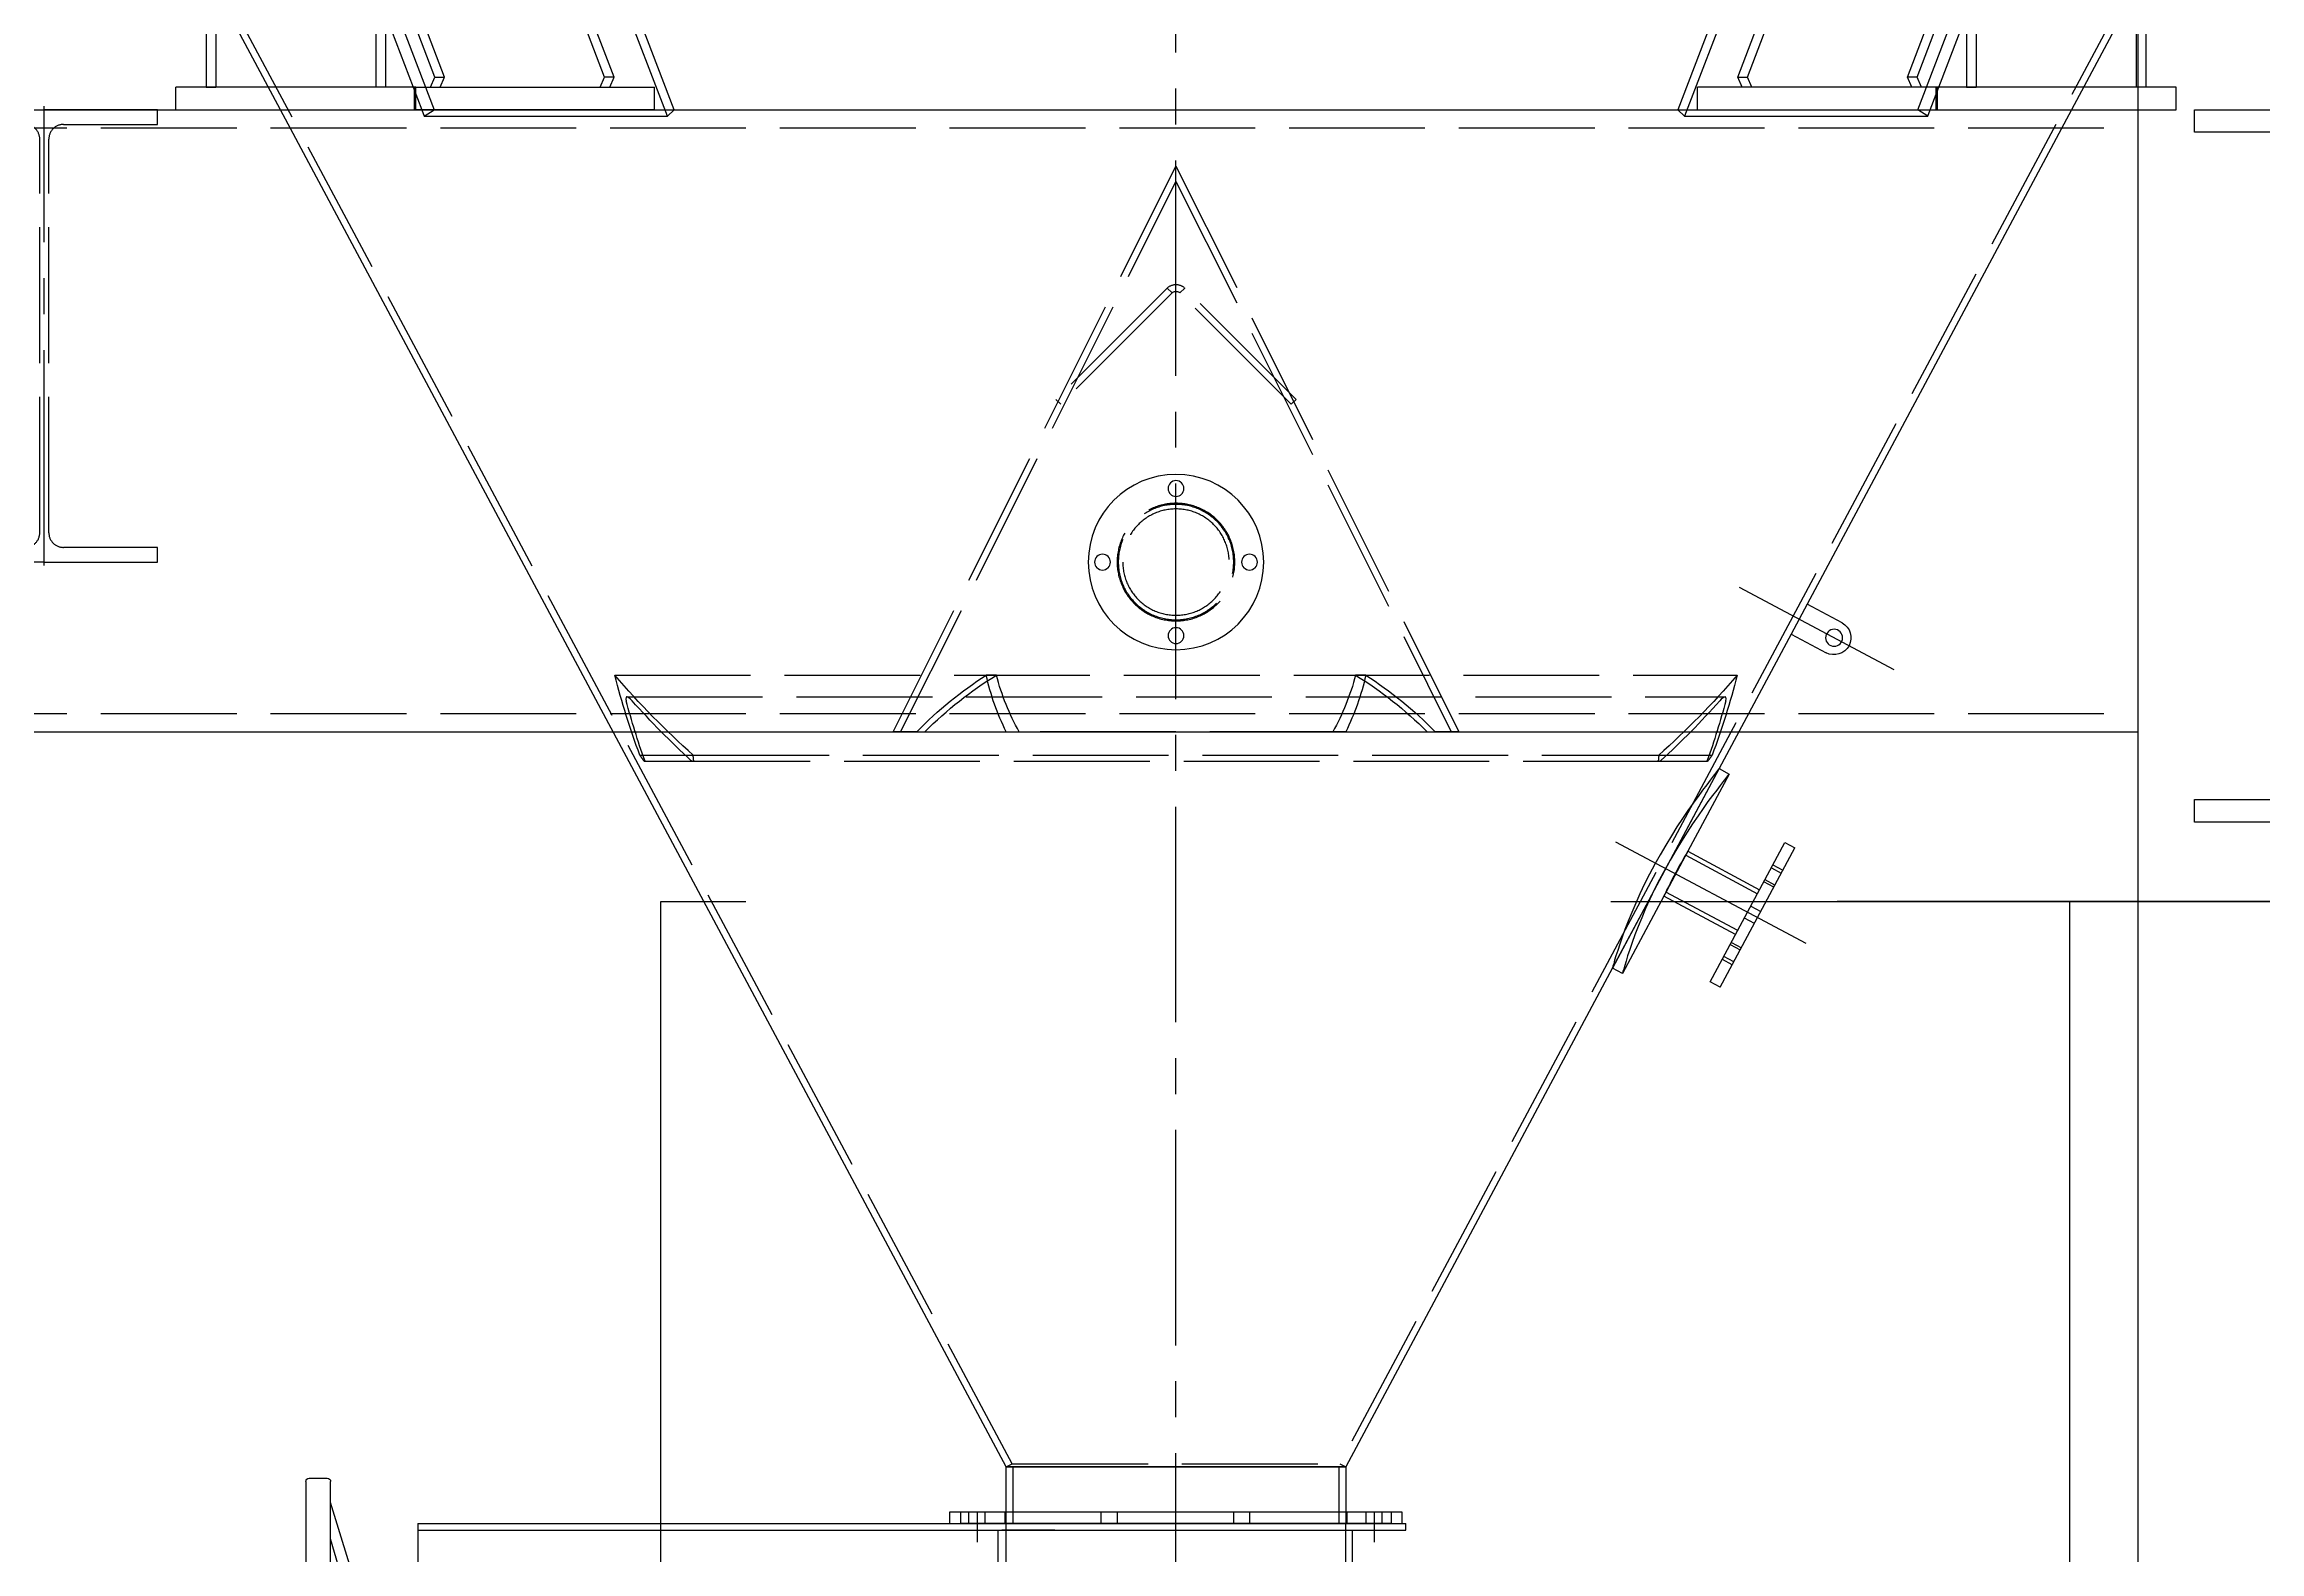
# Model space of a CAD drawing. Header units: millimetres. Extents: x 163705 to 1616509, y 81827 to 302547.
# Drawn here: x 1487186 to 1489143, y 155435 to 156767 of the extents above; entities that cross this region are included whole.
import ezdxf

# ---------------------------------------------------------------- set-up
doc = ezdxf.new("R2010")
doc.units = ezdxf.units.MM
doc.header["$LTSCALE"] = 10
doc.linetypes.add('ACAD_ISO02W100', pattern=[15, 12, -3])
doc.linetypes.add('CENTER2', pattern=[28.575, 19.05, -3.175, 3.175, -3.175])
for name, color, linetype, lineweight in [('1-中心线', 1, 'CENTER2', 0), ('1-剖面线', 8, 'Continuous', 0), ('1-虚线', 8, 'ACAD_ISO02W100', 0), ('1-设备轮廓', 2, 'Continuous', 18), ('1-钢构', 6, 'Continuous', 0)]:
    doc.layers.add(name, color=color, linetype=linetype, lineweight=lineweight)
doc.styles.get("Standard").update_dxf_attribs({"font": 'arial.ttf'})

# ---------------------------------------------------------------- blocks, each defined once
blk = doc.blocks.new('*U267')
blk.add_line((0, 16000), (0, 0))
blk = doc.blocks.new('G$CA6C6E537')
for p, q in [((0, 613), (0, 633)), ((0, 633), (100, 633)), ((200, 633), (100, 633)), ((200, 613), (200, 633)), ((79.5, 613), (0, 613)), ((120.5, 613), (200, 613)), ((92.5, 36), (92.5, 600)), ((107.5, 36), (107.5, 600)), ((0, 3), (0, 23)), ((0, 23), (79.5, 23)), ((200, 23), (120.5, 23)), ((200, 3), (200, 23)), ((100, 3), (0, 3)), ((100, 3), (200, 3))]:
    blk.add_line(p, q)
for centre, start, end in [((79.5, 600), 0, 90), ((120.5, 600), 90, 180), ((79.5, 36), 270, 0), ((120.5, 36), 180, 270)]:
    blk.add_arc(centre, 13, start, end)
at = {"layer": '1-中心线'}
blk.add_line((100, 0), (100, 636), dxfattribs=at)
blk.add_text('HC_SUPERPART', height=0.001).set_placement((100, 3))
blk = doc.blocks.new('*U273')
for p, q in [((0, 550), (5700, 550)), ((5700, 550), (5700, 0)), ((0, 0), (5700, 0))]:
    blk.add_line(p, q)
at = {"layer": '1-虚线'}
for p, q in [((0, 534), (5700, 534)), ((0, 16), (5700, 16))]:
    blk.add_line(p, q, dxfattribs=at)
blk = doc.blocks.new('G$C3BE4EC5D')
for p, q in [((0, 390), (0, 403)), ((0, 403), (100, 403)), ((200, 403), (100, 403)), ((200, 390), (200, 403)), ((83, 390), (0, 390)), ((96, 29), (96, 377)), ((104, 29), (104, 377)), ((117, 390), (200, 390)), ((0, 3), (0, 16)), ((0, 16), (83, 16)), ((100, 3), (0, 3)), ((100, 3), (200, 3)), ((200, 16), (117, 16)), ((200, 3), (200, 16))]:
    blk.add_line(p, q)
for centre, start, end in [((83, 377), 0, 90), ((117, 377), 90, 180), ((83, 29), 270, 0), ((117, 29), 180, 270)]:
    blk.add_arc(centre, 13, start, end)
at = {"layer": '1-中心线'}
blk.add_line((100, 0), (100, 406), dxfattribs=at)
blk.add_text('HC_SUPERPART', height=0.001).set_placement((100, 3))
blk = doc.blocks.new('350w×700正立面')
at = {"layer": '1-剖面线'}
for p, q in [((192.6, 475.5), (192.6, 1462.2)), ((192.6, 1462.2), (267.7, 1462.2)), ((1032.1, 1462.2), (2063.3, 1462.2)), ((1437.7, 746.6), (1437.7, 1462.2))]:
    blk.add_line(p, q, dxfattribs=at)
blk = doc.blocks.new('300x300螺旋闸门立面')
for p, q in [((2303711.2, 561026.5), (2303711.2, 561270.5)), ((2303730.2, 561273.5), (2303714.2, 561273.5)), ((2303733.2, 561270.5), (2303733.2, 561026.5)), ((2303687.4, 561174.4), (2303711.2, 561252.1)), ((2302761.2, 561227.5), (2302761.2, 561233.5)), ((2303634.2, 561233.5), (2302761.2, 561233.5)), ((2303634.2, 561227.5), (2302761.2, 561227.5)), ((2302808.2, 561227.5), (2302761.2, 561227.5)), ((2302808.2, 561119.5), (2302808.2, 561227.5)), ((2302814.2, 561113.5), (2302814.2, 561233.5)), ((2303071.2, 561227.5), (2303118.2, 561227.5)), ((2303114.2, 561113.5), (2303114.2, 561233.5)), ((2303121.2, 561119.5), (2303121.2, 561227.5)), ((2303634.2, 561233.5), (2303634.2, 561113.5)), ((2303699.2, 561178.5), (2303711.2, 561219.8)), ((2303634.2, 561182), (2303661.2, 561182)), ((2303656.2, 561115), (2303656.2, 561182)), ((2303665.2, 561182), (2303661.2, 561182)), ((2303661.2, 561182), (2303661.2, 561115)), ((2303665.2, 561182), (2303665.2, 561172)), ((2303683.2, 561173), (2303699.2, 561178.5)), ((2303711.2, 561172.7), (2303699.2, 561178.5)), ((2303709.9, 561173.4), (2303711.2, 561179.1)), ((2303665.2, 561172), (2303661.2, 561172)), ((2303661.2, 561161), (2303683.2, 561161)), ((2303683.2, 561173), (2303683.2, 561124)), ((2303683.2, 561161), (2303683.2, 561136)), ((2303711.2, 561159.5), (2303711.2, 561172.7)), ((2303733.2, 561158.5), (2303734.7, 561158.5)), ((2303734.7, 561158.5), (2303736.2, 561157)), ((2303733.2, 561138.5), (2303734.7, 561138.5)), ((2303736.2, 561140), (2303734.7, 561138.5)), ((2303736.2, 561157), (2303736.2, 561140)), ((2302761.2, 561113.5), (2302761.2, 561119.5)), ((2303634.2, 561119.5), (2302761.2, 561119.5)), ((2302808.2, 561119.5), (2302761.2, 561119.5)), ((2303071.2, 561119.5), (2303118.2, 561119.5)), ((2303661.2, 561136), (2303683.2, 561136)), ((2303665.2, 561125), (2303661.2, 561125)), ((2303665.2, 561115), (2303665.2, 561125)), ((2303683.2, 561124), (2303699.2, 561118.5)), ((2303687.4, 561122.5), (2303711.2, 561044.8)), ((2303711.2, 561124.2), (2303699.2, 561118.5)), ((2303709.9, 561123.6), (2303711.2, 561117.9)), ((2303634.2, 561113.5), (2302761.2, 561113.5)), ((2303634.2, 561115), (2303661.2, 561115)), ((2303665.2, 561115), (2303661.2, 561115)), ((2303699.2, 561118.5), (2303711.2, 561077.1)), ((2303730.2, 561023.5), (2303714.2, 561023.5))]:
    blk.add_line(p, q)
for centre, start, end in [((2303714.2, 561270.5), 90, 180), ((2303730.2, 561270.5), 0, 90), ((2303714.2, 561026.5), 180, 270), ((2303730.2, 561026.5), 270, 0)]:
    blk.add_arc(centre, 3, start, end)
at = {"layer": '1-中心线', "ltscale": 0.2}
blk.add_line((2302964.2, 561073.4), (2302964.2, 561256.4), dxfattribs=at)
at = {"layer": '1-中心线'}
for p, q in [((2302788.7, 561216.8), (2302788.7, 561243.4)), ((2303139.7, 561216.8), (2303139.7, 561243.4)), ((2303642, 561177), (2303669.2, 561177)), ((2302779.5, 561148.5), (2303791.2, 561148.5)), ((2302788.7, 561101.9), (2302788.7, 561128.5)), ((2303139.7, 561101.9), (2303139.7, 561128.5)), ((2303642, 561120), (2303669.2, 561120))]:
    blk.add_line(p, q, dxfattribs=at)
blk = doc.blocks.new('A$Cc2962b21')
at = {"lineweight": 18}
for p, q in [((616.9, 997.4), (616.8, 997.4)), ((616.8, 997.4), (711.1, 821)), ((711.1, 821), (711.1, 821))]:
    blk.add_line(p, q, dxfattribs=at)
at = {"layer": '1-中心线'}
for p, q in [((1096.8, 201.7), (1096.8, 4133.6)), ((599.1, 1157.9), (462.4, 1084.9)), ((708.3, 932.8), (538.8, 842.2))]:
    blk.add_line(p, q, dxfattribs=at)
at = {"layer": '1-虚线', "lineweight": 18}
for p, q in [((177.8, 1831.5), (952.1, 382.8)), ((1241.5, 382.8), (2015.8, 1831.5)), ((430.4, 1580), (342.2, 1810)), ((441.3, 1580), (349.2, 1820)), ((441.9, 1608.8), (365.3, 1810)), ((450.3, 1608.8), (373.8, 1810)), ((591.8, 1608.8), (515.2, 1810)), ((1601.9, 1608.8), (1678.4, 1810)), ((1743.3, 1608.8), (1819.8, 1810)), ((1751.8, 1608.8), (1828.3, 1810)), ((1844.5, 1820), (1752.3, 1580)), ((1851.4, 1810), (1763.3, 1580)), ((254.3, 1675.7), (305.4, 1580)), ((1888.2, 1580), (1939.3, 1675.7)), ((438.1, 1600), (441.9, 1608.8)), ((441.9, 1608.8), (450.3, 1608.8)), ((446.6, 1600), (450.3, 1608.8)), ((588, 1600), (591.8, 1608.8)), ((600.2, 1608.8), (591.8, 1608.8)), ((1593.4, 1608.8), (1601.9, 1608.8)), ((1605.6, 1600), (1601.9, 1608.8)), ((1747, 1600), (1743.3, 1608.8)), ((1751.8, 1608.8), (1743.3, 1608.8)), ((1755.5, 1600), (1751.8, 1608.8)), ((423.8, 1580), (423.8, 1600)), ((1769.8, 1580), (1769.8, 1600)), ((432.5, 1574.4), (441.3, 1580)), ((653.4, 1580), (636.1, 1580)), ((1557.5, 1580), (1540.2, 1580)), ((1761.1, 1574.4), (1752.3, 1580)), ((1096.8, 1530), (846.8, 1030)), ((1346.8, 1030), (1096.8, 1530)), ((1096.8, 1516.6), (853.5, 1030)), ((1340.1, 1030), (1096.8, 1516.6)), ((990.7, 1323.9), (1089, 1422.2)), ((995, 1319.7), (1093.3, 1418)), ((1093.3, 1418), (1089, 1422.2)), ((1100.3, 1418), (1104.6, 1422.2)), ((1100.3, 1418), (1198.6, 1319.7)), ((1104.6, 1422.2), (1202.9, 1323.9)), ((995, 1319.7), (990.7, 1323.9)), ((1198.6, 1319.7), (1202.9, 1323.9)), ((1057.9, 1145.6), (1059.9, 1143.4)), ((1096.1, 1128.1), (1099.7, 1128.1)), ((1592.8, 1080), (600.9, 1080)), ((929.1, 1080), (938.2, 1080)), ((1255.4, 1080), (1264.5, 1080)), ((1582.1, 1060.9), (611.6, 1060.9)), ((1582.1, 1060.9), (1582.1, 1060.9)), ((846.8, 1030), (867.7, 1030)), ((875, 1030), (867.7, 1030)), ((946.8, 1030), (1246.8, 1030)), ((1325.9, 1030), (1318.6, 1030)), ((1325.9, 1030), (1346.8, 1030)), ((670.2, 1009.3), (623.1, 1009.3)), ((627.4, 1003.6), (670, 1003.6)), ((670, 1003.6), (1523.6, 1003.6)), ((1523.4, 1009.3), (670.2, 1009.3)), ((1570.6, 1009.3), (1523.4, 1009.3)), ((1523.6, 1003.6), (1566.3, 1003.6)), ((1566.3, 1003.6), (1566.3, 1003.6)), ((616.8, 997.4), (711, 821.2)), ((646.4, 920.8), (582.9, 886.8)), ((644.6, 924.3), (665.8, 884.6)), ((644.6, 924.3), (644.6, 924.3)), ((644.6, 924.3), (646.5, 920.7)), ((569.3, 912.3), (560.5, 907.6)), ((570.7, 909.8), (561.9, 905)), ((567.5, 894.5), (576.3, 899.2)), ((568.5, 892.6), (577.3, 897.3)), ((600.4, 854.2), (663.9, 888.1)), ((663.9, 888.2), (665.8, 884.6)), ((665.8, 884.6), (665.8, 884.6)), ((588.8, 875.8), (580, 871.1)), ((585.7, 860.5), (594.5, 865.2)), ((606, 843.7), (597.2, 839)), ((607, 841.8), (598.2, 837.1)), ((603.8, 826.5), (612.6, 831.3)), ((605.2, 824), (614, 828.7)), ((952.1, 382.8), (946.8, 380)), ((1241.5, 382.8), (952.1, 382.8)), ((952.8, 380), (952.8, 330)), ((1240.8, 330), (1240.8, 380)), ((1246.8, 380), (1241.5, 382.8)), ((914.8, 340), (914.8, 330)), ((928.8, 330), (928.8, 340)), ((945.8, 340), (945.8, 330)), ((946.8, 340), (946.8, 330)), ((1031.8, 340), (1031.8, 330)), ((1045.8, 330), (1045.8, 340)), ((1148.8, 340), (1148.8, 330)), ((1162.8, 330), (1162.8, 340)), ((1246.8, 330), (1246.8, 340)), ((1247.8, 330), (1247.8, 340)), ((1265.8, 340), (1265.8, 330)), ((1279.8, 330), (1279.8, 340))]:
    blk.add_line(p, q, dxfattribs=at)
at = {"layer": '1-虚线', "lineweight": 18, "flags": 128}
for points in [[(1059.9, 1143.4), (1063.9, 1139.7), (1064.7, 1139.2)], [(611, 1057.4), (610.6, 1059.2), (610.8, 1060.5), (611.6, 1060.9), (613, 1060.3), (615, 1058.7), (616.2, 1057.4)], [(1577.4, 1057.4), (1578.8, 1058.9), (1580.2, 1060), (1581.1, 1060.6), (1581.9, 1060.9), (1582.5, 1060.8), (1582.8, 1060.4), (1583, 1058.8), (1582.7, 1057.4)], [(626.4, 1004.6), (626.9, 1004), (627.3, 1003.6), (627.5, 1003.7), (627.4, 1004.1), (627.3, 1004.6)], [(668.2, 1004.6), (669.1, 1003.9), (669.9, 1003.6), (670.3, 1003.7), (670.6, 1004.1), (670.6, 1004.6)], [(1523, 1004.6), (1523.1, 1004.1), (1523.2, 1003.7), (1523.6, 1003.6), (1524.2, 1003.7), (1524.9, 1004.2), (1525.4, 1004.6)], [(1566.3, 1004.6), (1566.2, 1004.1), (1566.1, 1003.7), (1566.3, 1003.6), (1566.6, 1003.8), (1567, 1004.3), (1567.2, 1004.6)], [(644.6, 924.3), (644.6, 924.3), (644.7, 924), (645.2, 923.2), (646, 921.8), (647.1, 920), (648.4, 917.8), (649.9, 915.1), (651.5, 912.2), (653.3, 909), (655.1, 905.7), (656.9, 902.3), (658.6, 899.1), (660.2, 895.9), (661.7, 893), (663, 890.4), (664, 888.3), (664.8, 886.5), (665.4, 885.4), (665.7, 884.7), (665.7, 884.7)], [(646.5, 920.7), (646.4, 920.8), (646.6, 920.5), (647, 919.8), (647.6, 918.7), (648.5, 917.2), (649.6, 915.3), (650.8, 913.1), (652.2, 910.7), (653.6, 908.1), (655.1, 905.4), (656.5, 902.6), (657.9, 899.9), (659.3, 897.3), (660.5, 895), (661.6, 892.8), (662.4, 891.1), (663.1, 889.7), (663.6, 888.7), (663.8, 888.2), (663.9, 888.2)]]:
    blk.add_lwpolyline(points, dxfattribs=at)
at = {"layer": '1-虚线', "lineweight": 18}
for radius in [52, 51, 47]:
    blk.add_circle((1096.8, 1180), radius, dxfattribs=at)
for radius in [11, 5]:
    blk.add_arc((1096.8, 1414.4), radius, 45, 135, dxfattribs=at)
for centre, major_axis, ratio, start_param, end_param in [((1096.8, 1677.7), (0, 837.6), 0.845179, 2.365376, 2.494751), ((1096.8, 1257.7), (0, 613.1), 0.845179, 1.864846, 1.987951), ((1096.8, 730), (0, 400), 0.866025, 0.505361, 0.722734), ((1096.8, 734.5), (0, 391.1), 0.866025, 0.48735, 0.714047), ((1096.8, 1130), (0, 200), 0.866025, 1.823477, 2.094395), ((1096.8, 1134.5), (0, 191.1), 0.866025, 1.859919, 2.149352), ((1096.8, 1134.5), (0, 191.1), 0.866025, 4.133834, 4.423266), ((1096.8, 1130), (0, 200), 0.866025, 4.18879, 4.459709), ((1096.8, 734.5), (0, 391.1), 0.866025, 5.569139, 5.795836), ((1096.8, 730), (0, 400), 0.866025, 5.560451, 5.777825), ((1096.8, 1677.7), (0, 837.6), 0.845179, 3.788434, 3.917809), ((1096.8, 1257.7), (0, 613.1), 0.845179, 4.295234, 4.418339), ((1096.8, 1237.9), (0, 602.5), 0.845179, 1.875087, 1.968435), ((1096.8, 1657.9), (0, 827), 0.845179, 2.383459, 2.481544), ((1096.8, 1657.9), (0, 827), 0.845179, 3.801641, 3.899726), ((1096.8, 1237.9), (0, 602.5), 0.845179, 4.31475, 4.408098), ((1096.8, 1479.7), (0, 731.8), 0.845179, 2.268991, 2.277431), ((1096.8, 1059.7), (0, 507.3), 0.845179, 1.670374, 1.679717), ((1096.8, 1059.7), (0, 507.3), 0.845179, 4.603468, 4.612812), ((1096.8, 1479.7), (0, 731.8), 0.845179, 4.005755, 4.014194)]:
    blk.add_ellipse(centre, major_axis=major_axis, ratio=ratio, start_param=start_param, end_param=end_param, dxfattribs=at)
at = {"layer": '1-设备轮廓'}
for p, q in [((600.2, 1608.8), (523.7, 1810)), ((555.1, 1814.3), (647.5, 1574.4)), ((561.3, 1820), (653.4, 1580)), ((1540.2, 1580), (1632.3, 1820)), ((1546.1, 1574.4), (1638.5, 1814.3)), ((1593.4, 1608.8), (1669.9, 1810)), ((239.8, 1650), (239.8, 1600)), ((248.3, 1650), (248.3, 1600)), ((389.7, 1650), (389.7, 1600)), ((398.2, 1650), (398.2, 1600)), ((1795.4, 1650), (1795.4, 1600)), ((1803.9, 1650), (1803.9, 1600)), ((1945.3, 1650), (1945.3, 1600)), ((1953.8, 1650), (1953.8, 1600)), ((596.5, 1600), (600.2, 1608.8)), ((1597.1, 1600), (1593.4, 1608.8)), ((212.9, 1580), (212.9, 1600)), ((212.9, 1600), (425.1, 1600)), ((239.8, 1600), (248.3, 1600)), ((398.2, 1600), (389.7, 1600)), ((425.1, 1580), (425.1, 1600)), ((425.1, 1600), (636, 1600)), ((636, 1580), (636, 1600)), ((1768.6, 1600), (1557.7, 1600)), ((1557.7, 1580), (1557.7, 1600)), ((1768.6, 1580), (1768.6, 1600)), ((1768.6, 1600), (1980.7, 1600)), ((1795.4, 1600), (1803.9, 1600)), ((1953.8, 1600), (1945.3, 1600)), ((1980.7, 1580), (1980.7, 1600)), ((425.1, 1580), (212.9, 1580)), ((305.4, 1580), (539.1, 1142.9)), ((636, 1580), (425.1, 1580)), ((432.5, 1574.4), (430.4, 1580)), ((647.5, 1574.4), (653.4, 1580)), ((1246.8, 380), (1888.2, 1580)), ((1546.1, 1574.4), (1540.2, 1580)), ((1557.7, 1580), (1768.6, 1580)), ((1763.3, 1580), (1761.1, 1574.4)), ((1980.7, 1580), (1768.6, 1580)), ((508.2, 1126.4), (539.1, 1142.9)), ((539.1, 1142.9), (553.2, 1116.4)), ((553.2, 1116.4), (522.3, 1099.9)), ((553.2, 1116.4), (616.8, 997.4)), ((616.8, 997.4), (608, 992.6)), ((608, 992.6), (644.6, 924.3)), ((558.7, 932.2), (549.9, 927.5)), ((582.8, 865.8), (549.9, 927.5)), ((591.7, 870.5), (558.7, 932.2)), ((644.6, 924.3), (581.1, 890.3)), ((602.3, 850.7), (665.8, 884.6)), ((665.8, 884.6), (702.3, 816.3)), ((615.8, 804.1), (582.8, 865.8)), ((624.7, 808.8), (591.7, 870.5)), ((615.8, 804.1), (624.7, 808.8)), ((702.3, 816.3), (711.1, 821)), ((711, 821.2), (946.8, 380)), ((946.8, 380), (946.8, 340)), ((1246.8, 380), (946.8, 380)), ((946.8, 380), (1246.8, 380)), ((1246.8, 340), (1246.8, 380)), ((896.8, 330), (896.8, 340)), ((896.8, 340), (906.8, 340)), ((906.8, 340), (906.8, 330)), ((906.8, 340), (1286.8, 340)), ((1286.8, 330), (1286.8, 340)), ((1286.8, 340), (1296.8, 340)), ((1296.8, 340), (1296.8, 330)), ((906.8, 330), (896.8, 330)), ((906.8, 330), (1286.8, 330)), ((1296.8, 330), (1286.8, 330))]:
    blk.add_line(p, q, dxfattribs=at)
at = {"layer": '1-设备轮廓', "flags": 128}
for points in [[(647.5, 1574.4), (624.1, 1574.4), (601.4, 1574.3), (579.3, 1574.3), (557.8, 1574.3), (537, 1574.3), (516.9, 1574.3), (498.7, 1574.3), (481.1, 1574.3), (464.2, 1574.3), (448, 1574.4), (432.5, 1574.4)], [(1761.1, 1574.4), (1744.7, 1574.4), (1727.4, 1574.3), (1709.4, 1574.3), (1690.6, 1574.3), (1671, 1574.3), (1650.8, 1574.3), (1631, 1574.3), (1610.6, 1574.3), (1589.7, 1574.3), (1568.2, 1574.4), (1546.1, 1574.4)], [(608.1, 992.6), (608, 992.6), (608.4, 992.1), (609.4, 990.9), (611, 988.9), (613.2, 986.1), (615.9, 982.6), (619, 978.5), (622.7, 973.6), (626.7, 968.2), (631, 962.2), (635.5, 955.6), (640.3, 948.5), (645.2, 941.1), (650.2, 933.2), (655.2, 925), (660.1, 916.6), (664.9, 908), (669.5, 899.4), (673.9, 890.7), (678, 882.1), (681.8, 873.7), (685.3, 865.6), (688.5, 857.8), (691.3, 850.5), (693.7, 843.7), (695.9, 837.5), (697.7, 832), (699.1, 827.2), (700.3, 823.2), (701.2, 820.1), (701.9, 817.9), (702.2, 816.6), (702.3, 816.3)], [(616.9, 997.3), (616.9, 997.3), (617.3, 996.8), (618.3, 995.6), (619.8, 993.6), (622, 990.8), (624.7, 987.3), (627.8, 983.2), (631.5, 978.3), (635.5, 972.9), (639.8, 966.9), (644.4, 960.3), (649.2, 953.2), (654.1, 945.8), (659, 937.9), (664, 929.7), (669, 921.3), (673.7, 912.8), (678.3, 904.1), (682.7, 895.4), (686.8, 886.8), (690.6, 878.5), (694.1, 870.3), (697.3, 862.6), (700.1, 855.3), (702.6, 848.4), (704.7, 842.2), (706.5, 836.7), (708, 831.9), (709.2, 828), (710, 824.8), (710.7, 822.6), (711, 821.3), (711.1, 821)]]:
    blk.add_lwpolyline(points, dxfattribs=at)
at = {"layer": '1-设备轮廓'}
for centre, radius in [((1096.8, 1180), 77.5), ((1096.8, 1245), 7), ((1031.8, 1180), 7), ((1161.8, 1180), 7), ((515.3, 1113.1), 7.5), ((1096.8, 1115), 7)]:
    blk.add_circle(centre, radius, dxfattribs=at)
blk.add_arc((515.3, 1113.1), 15, 118.1237, 298.1237, dxfattribs=at)

msp = doc.modelspace()

# ---------------------------------------------------------------- block references
at = {"xscale": -1}
msp.add_blockref('A$Cc2962b21', (1489282.461, 155129.632), dxfattribs=at)
at = {"layer": '1-虚线'}
for name, p in [('G$C3BE4EC5D', (1487085.648, 156306.632)), ('G$CA6C6E537', (1489085.648, 156076.632))]:
    msp.add_blockref(name, p, dxfattribs=at)
at = {"layer": '1-设备轮廓'}
msp.add_blockref('350w×700正立面', (1487537.955, 154547.408), dxfattribs=at)
at = {"layer": '1-设备轮廓', "xscale": -1}
msp.add_blockref('350w×700正立面', (1490833.319, 154547.385), dxfattribs=at)
at = {"layer": '1-设备轮廓', "lineweight": 20, "xscale": -1}
msp.add_blockref('300x300螺旋闸门立面', (3791149.861, -405773.823), dxfattribs=at)
at = {"layer": '1-钢构'}
for name, p in [('*U267', (1489035.648, 143059.632)), ('*U273', (1483335.648, 156159.632))]:
    msp.add_blockref(name, p, dxfattribs=at)

doc.saveas('drawing.dxf')
